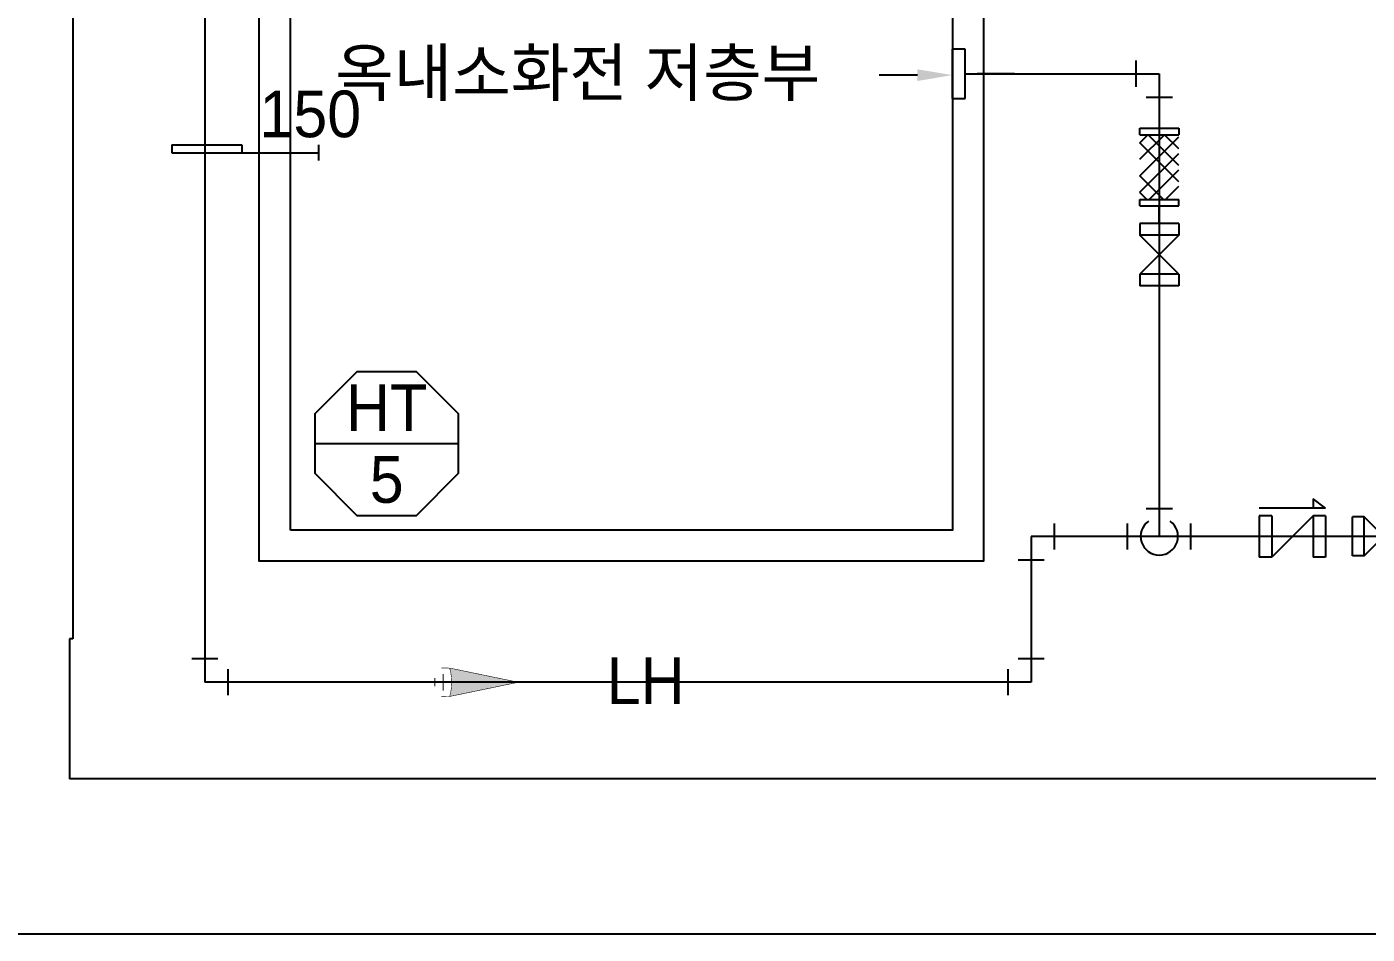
# Model space of a CAD drawing. Header units: millimetres. Extents: x 968909 to 1007504, y 395965 to 423289.
# Drawn here: x 977798 to 982111, y 410709 to 413628 of the extents above; entities that cross this region are included whole.
import ezdxf
from ezdxf.enums import TextEntityAlignment as Align

# ---------------------------------------------------------------- set-up
doc = ezdxf.new("R2010")
doc.units = ezdxf.units.MM
doc.header["$LTSCALE"] = 100
doc.linetypes.add('DGN Style 4', pattern=[4.8, 2.4, -1.2, 0, -1.2])
for name, color, linetype in [('-소화(H-저)', 4, 'Continuous'), ('L2', 2, 'Continuous'), ('L3', 3, 'Continuous'), ('l4', 4, 'Continuous'), ('L6', 6, 'Continuous'), ('L8', 11, 'Continuous'), ('LH(연결송수관)', 3, 'Continuous'), ('TEX', 3, 'Continuous'), ('물탱크', 252, 'Continuous')]:
    doc.layers.add(name, color=color, linetype=linetype)
doc.layers.add('L(c)', color=1, linetype='DGN Style 4', lineweight=5)
doc.styles.add('돋움', font='Dotum.ttf')

# ---------------------------------------------------------------- blocks, each defined once
blk = doc.blocks.new('A$C09E42355')
at = {"layer": 'L2'}
for p, q in [((35, 85), (-35, 85)), ((-75, -35), (-75, 35)), ((35, -85), (-35, -85))]:
    blk.add_line(p, q, dxfattribs=at)
blk.add_arc((0, 0), 50, 215.6853, 144.3147, dxfattribs=at)
blk = doc.blocks.new('A$C3A5B1620')
at = {"layer": 'L6'}
for p, q in [((151.6, 132), (151.6, 0)), ((185.6, 132), (151.6, 132)), ((185.6, 132), (185.6, 0)), ((151.6, 0), (185.6, 0))]:
    blk.add_line(p, q, dxfattribs=at)
blk = doc.blocks.new('A$C75A12DF2')
for p, q in [((0.1, 66.8), (480.3, 66.8)), ((0.1, 66.8), (90.2, 0)), ((90.2, 0), (90.2, 66.8))]:
    blk.add_line(p, q)
at = {"layer": 'L6'}
for p, q in [((0, 421.9), (90, 421.9)), ((0, 121.9), (0, 421.9)), ((90, 121.9), (390, 421.9)), ((90, 121.9), (90, 421.9)), ((390, 421.9), (480, 421.9)), ((390, 121.9), (390, 421.9)), ((480, 121.9), (480, 421.9)), ((0, 121.9), (90, 121.9)), ((390.1, 121.8), (480.1, 121.8))]:
    blk.add_line(p, q, dxfattribs=at)
blk = doc.blocks.new('A$C60DE656E')
at = {"layer": 'L2'}
for p, q in [((-62.5, -35), (-62.5, 35)), ((35, -62.5), (-35, -62.5))]:
    blk.add_line(p, q, dxfattribs=at)
blk = doc.blocks.new('A$C7822437B')
h = blk.add_hatch(color=256)
edge = h.paths.add_edge_path()
edge.add_arc((32.3, -12.2), 93.8, 436.7595, 443.3351, ccw=False)
edge.add_line((53.8, 79), (236.9, 41.1))
edge.add_line((236.9, 41.1), (53.8, 3.3))
edge.add_arc((32.3, 94.5), 93.8, 276.6649, 283.2405, ccw=False)
edge.add_arc((-108.7, 44.4), 157.9, 344.1932, 358.8116)
edge.add_arc((-108.7, 37.9), 157.9, 361.1884, 375.8068)
at = {"const_width": 1.56}
for points in [[(19.9, 81.5), (32.3, 81.5, -0.057837), (53.8, 79), (236.9, 41.1), (53.8, 3.3, -0.057837), (32.3, 0.8), (19.9, 0.8)], [(43.2, 80.9, -0.063872), (49.1, 41.1, -0.063872), (43.2, 1.4)]]:
    blk.add_lwpolyline(points, format="xyb", dxfattribs=at)
at = {"const_width": 2.6}
for points in [[(1.3, 52.9), (1.3, 41.1), (1.3, 29.4)], [(24.7, 64.6), (24.7, 41.1), (24.7, 17.7)]]:
    blk.add_lwpolyline(points, dxfattribs=at)

msp = doc.modelspace()

# ---------------------------------------------------------------- linework, layer by layer
at = {"layer": '-소화(H-저)', "color": 58}
msp.add_line((978371.5, 415596, 54985.4), (978371.5, 411659.8, 54985.4), dxfattribs=at)
at = {"layer": '-소화(H-저)', "color": 2}
for p, q in [((978371.5, 414912.5, 54985.4), (978371.5, 411519.1, 54985.4)), ((980816.3, 413476.9, 54985.4), (981442, 413476.9, 54985.4)), ((981442, 413476.9, 54985.4), (981442, 411988.3, 54985.4)), ((985000.6, 411988.3, 54985.4), (981029.9, 411988.3, 54985.4)), ((981029.9, 411988.3, 54985.4), (981029.9, 411519.1, 54985.4)), ((981029.9, 411519.1, 54985.4), (978371.5, 411519.1, 54985.4))]:
    msp.add_line(p, q, dxfattribs=at)
for p, q in [((980663.8, 413472.3, 54985.4), (980540.9, 413472.3, 54985.4)), ((978264.8, 413247.7, 54985.4), (978264.8, 413222.7, 54985.4)), ((978264.8, 413247.7, 54985.4), (978489.8, 413247.7, 54985.4)), ((978264.8, 413222.7, 54985.4), (978736.5, 413222.7, 54985.4)), ((978489.8, 413247.7, 54985.4), (978489.8, 413222.7, 54985.4)), ((978736.5, 413247.7, 54985.4), (978736.5, 413197.7, 54985.4)), ((978725.4, 412286.9, 54985.4), (979187.3, 412286.9, 54985.4))]:
    msp.add_line(p, q)
at = {"elevation": 54985.4}
msp.add_lwpolyline([(978860.7, 412517.9), (978725.4, 412382.6), (978725.4, 412191.3), (978860.7, 412056), (979052, 412056), (979187.3, 412191.3), (979187.3, 412382.6), (979052, 412517.9)], close=True, dxfattribs=at)
msp.add_solid([(980663.8, 413453.5, 54985.4), (980663.8, 413491, 54985.4), (980776.3, 413472.3, 54985.4)])
at = {"layer": 'L(c)'}
msp.add_line((980941.3, 413476.9, 54985.4), (980979.3, 413476.9, 54985.4), dxfattribs=at)
at = {"layer": 'L2'}
msp.add_line((981442, 412994.6, 54985.4), (981442, 413051.4, 54985.4), dxfattribs=at)
at = {"layer": 'l4'}
for p, q in [((977946.3, 414028.7, 54985.4), (977946.3, 411658.7, 54985.4)), ((977936.3, 411658.7, 54985.4), (977936.3, 411208.7, 54985.4)), ((977946.3, 411658.7, 54985.4), (977936.3, 411658.7, 54985.4)), ((983646.3, 411208.7, 54985.4), (977936.3, 411208.7, 54985.4)), ((983786.3, 410708.7, 54985.4), (975316.3, 410708.7, 54985.4))]:
    msp.add_line(p, q, dxfattribs=at)
at = {"layer": 'L6'}
for p, q in [((981379.5, 413280.6, 54985.4), (981379.5, 413301.4, 54985.4)), ((981379.5, 413301.4, 54985.4), (981504.5, 413301.4, 54985.4)), ((981379.5, 413280.6, 54985.4), (981504.5, 413280.6, 54985.4)), ((981504.5, 413301.4, 54985.4), (981504.5, 413280.6, 54985.4)), ((981379.5, 413051.4, 54985.4), (981379.5, 413072.2, 54985.4)), ((981379.5, 413072.2, 54985.4), (981504.5, 413072.2, 54985.4)), ((981379.5, 413051.4, 54985.4), (981504.5, 413051.4, 54985.4)), ((981504.5, 413051.4, 54985.4), (981504.5, 413072.2, 54985.4)), ((981504.5, 412994.6, 54985.4), (981379.5, 412994.6, 54985.4)), ((981379.5, 412994.6, 54985.4), (981379.5, 412957.1, 54985.4)), ((981504.5, 412994.6, 54985.4), (981504.5, 412957.1, 54985.4)), ((981504.5, 412832.1, 54985.4), (981379.5, 412957.1, 54985.4)), ((981504.5, 412957.1, 54985.4), (981379.5, 412832.1, 54985.4)), ((981504.5, 412957.1, 54985.4), (981379.5, 412957.1, 54985.4)), ((981504.5, 412832.1, 54985.4), (981379.5, 412832.1, 54985.4)), ((981379.5, 412832.1, 54985.4), (981379.5, 412794.6, 54985.4)), ((981504.5, 412832.1, 54985.4), (981504.5, 412794.6, 54985.4)), ((981504.5, 412794.6, 54985.4), (981379.5, 412794.6, 54985.4)), ((982063.3, 411925.8, 54985.4), (982063.3, 412050.8, 54985.4)), ((982100.8, 412050.8, 54985.4), (982063.3, 412050.8, 54985.4)), ((982100.8, 411925.8, 54985.4), (982225.8, 412050.8, 54985.4)), ((982225.8, 411925.8, 54985.4), (982100.8, 412050.8, 54985.4)), ((982100.8, 411925.8, 54985.4), (982100.8, 412050.8, 54985.4)), ((982100.8, 411925.8, 54985.4), (982063.3, 411925.8, 54985.4))]:
    msp.add_line(p, q, dxfattribs=at)
at = {"layer": 'L8'}
for p, q in [((981379.5, 413254.8, 54985.4), (981405.3, 413280.6, 54985.4)), ((981379.5, 413201.7, 54985.4), (981458.3, 413280.6, 54985.4)), ((981379.5, 413148.7, 54985.4), (981504.5, 413273.7, 54985.4)), ((981504.5, 413182, 54985.4), (981405.9, 413280.6, 54985.4)), ((981504.5, 413235.1, 54985.4), (981459, 413280.6, 54985.4)), ((981504.5, 413129, 54985.4), (981379.5, 413254, 54985.4)), ((981379.5, 413095.7, 54985.4), (981504.5, 413220.7, 54985.4)), ((981455.2, 413072.2, 54985.4), (981379.5, 413147.9, 54985.4)), ((981409.1, 413072.2, 54985.4), (981504.5, 413167.6, 54985.4)), ((981402.1, 413072.2, 54985.4), (981379.5, 413094.9, 54985.4)), ((981462.1, 413072.2, 54985.4), (981504.5, 413114.6, 54985.4))]:
    msp.add_line(p, q, dxfattribs=at)
at = {"layer": 'LH(연결송수관)'}
msp.add_line((980976.3, 413476.7, 54985.4), (980856.3, 413476.7, 54985.4), dxfattribs=at)
at = {"layer": '물탱크', "elevation": 54985.4}
for points in [[(978546.3, 417238.7), (980876.3, 417238.7), (980876.3, 411908.7), (978546.3, 411908.7)], [(978546.3, 411908.7), (978546.3, 417238.7), (980876.3, 417238.7), (980876.3, 411908.7)], [(978646.3, 412008.7), (978646.3, 417138.7), (980776.3, 417138.7), (980776.3, 412008.7)]]:
    msp.add_lwpolyline(points, close=True, dxfattribs=at)

# ---------------------------------------------------------------- block references
at = {"rotation": 180}
for name, p, xscale, yscale, zscale in [('A$C3A5B1620', (980999.1, 413555.9, 54985.4), 1.199999999999999, 1.199999999999999, 1.199999999999999), ('A$C75A12DF2', (981977.1, 412109.2, 54985.4), 0.4444444444444445, 0.4444444444444445, 0.4444444444444445), ('A$C7822437B', (979109.8, 411566, 54985.4), -1.14000000000004, 1.139999999999474, 1.14)]:
    msp.add_blockref(name, p, dxfattribs=dict(at, xscale=xscale, yscale=yscale, zscale=zscale))
at = {"layer": 'L3', "yscale": 1.199999999999999, "zscale": 1.199999999999999}
for name, p, xscale, rotation in [('A$C60DE656E', (981442, 413476.9, 57808.8), -1.199999999999999, 270), ('A$C09E42355', (981442, 411988.3, 54985.4), 1.199999999999999, 270), ('A$C60DE656E', (981029.9, 411988.3, 57808.8), -1.199999999999999, 359.9999999997448), ('A$C60DE656E', (978371.5, 411519.1, 57808.8), -1.199999999999999, 90), ('A$C60DE656E', (981029.9, 411519.1, 57808.8), -1.199999999999999, 180)]:
    msp.add_blockref(name, p, dxfattribs=dict(at, xscale=xscale, rotation=rotation))

# ---------------------------------------------------------------- texts
at = {"layer": 'TEX', "style": '돋움'}
for s, p in [('옥내소화전 저층부', (978790.6, 413405.4, 54985.4)), ('150', (978546.8, 413272.6, 54985.4)), ('LH', (979664.2, 411448.8, 54985.4))]:
    msp.add_text(s, height=150, dxfattribs=at).set_placement(p)
for s, p in [('HT', (978956.3, 412402.4, 54985.4)), ('5', (978956.3, 412171.5, 54985.4))]:
    msp.add_text(s, height=150, dxfattribs=at).set_placement(p, align=Align.MIDDLE_CENTER)

doc.saveas('drawing.dxf')
